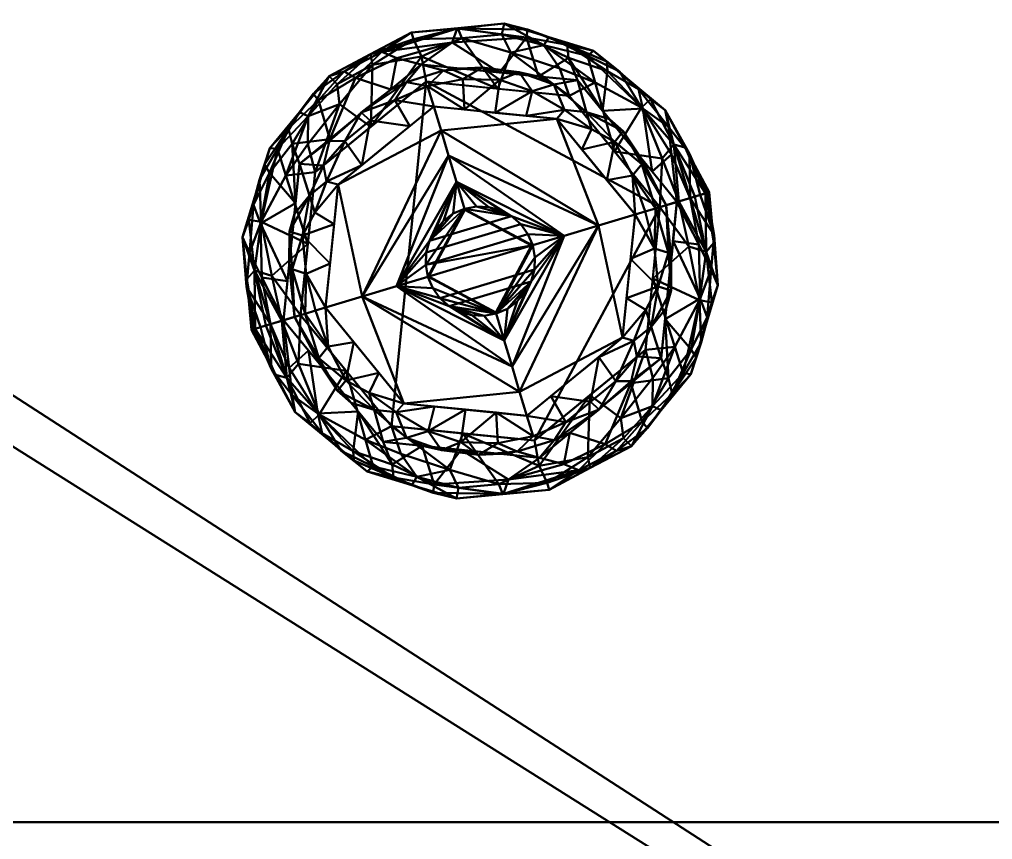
# Model space of a CAD drawing. Header units: millimetres. Extents: x -1750 to 1750, y -600 to 600.
# Drawn here: x -914.8 to -831.3, y 151.5 to 221.9 of the extents above; entities that cross this region are included whole.
import ezdxf

# ---------------------------------------------------------------- set-up
doc = ezdxf.new("R2010")
doc.units = ezdxf.units.MM
doc.layers.add('I-FURN-PNLS', color=7, linetype='Continuous', lineweight=40)

msp = doc.modelspace()

# ---------------------------------------------------------------- meshes
at = {"layer": 'I-FURN-PNLS', "color": 250, "true_color": 0x141414}
mesh = msp.add_polyface(dxfattribs=at)
corners = [(0, 600, 700), (-1550, 600, 700), (-1594.504, 594.986, 700), (-1636.777, 580.194, 700), (-1674.698, 556.366, 700), (-1706.366, 524.698, 700), (-1730.194, 486.777, 700), (-1744.986, 444.504, 700), (-1750, 400, 700), (-1750, -400, 700), (-1744.986, -444.504, 700), (-1730.194, -486.777, 700), (-1706.366, -524.698, 700), (-1674.698, -556.366, 700), (-1636.777, -580.194, 700), (-1594.504, -594.986, 700), (-1550, -600, 700), (0, -600, 700), (0, -56.137, 700), (-130, -56.137, 700), (-130, 58.863, 700), (0, 58.863, 700), (-715.7, 60.559, 700), (-445.7, 60.559, 700), (-445.7, -59.9, 700), (-715.7, -59.9, 700)]
mesh.append_faces([[corners[k] for k in face] for face in [(7, 5, 6)]], dxfattribs={"vtx0": -1, "color": 250})
mesh.append_faces([[corners[k] for k in face] for face in [(10, 13, 9), (16, 9, 15)]], dxfattribs={"vtx0": -1, "vtx1": -1, "color": 250})
mesh.append_faces([[corners[k] for k in face] for face in [(9, 16, 25, 8)]], dxfattribs={"vtx0": -1, "vtx1": -1, "vtx2": -1, "color": 250})
mesh.append_faces([[corners[k] for k in face] for face in [(17, 24, 25, 16), (8, 3, 4)]], dxfattribs={"vtx0": -1, "vtx2": -1, "color": 250})
mesh.append_faces([[corners[k] for k in face] for face in [(8, 25, 22, 1)]], dxfattribs={"vtx0": -1, "vtx2": -1, "vtx3": -1, "color": 250})
mesh.append_faces([[corners[k] for k in face] for face in [(8, 1, 2, 3), (9, 13, 14, 15)]], dxfattribs={"vtx0": -1, "vtx3": -1, "color": 250})
mesh.append_faces([[corners[k] for k in face] for face in [(12, 13, 10, 11)]], dxfattribs={"vtx1": -1, "color": 250})
mesh.append_faces([[corners[k] for k in face] for face in [(22, 23, 0, 1), (19, 20, 23, 24), (4, 5, 7, 8)]], dxfattribs={"vtx1": -1, "vtx3": -1, "color": 250})
mesh.append_faces([[corners[k] for k in face] for face in [(20, 21, 0, 23), (17, 18, 19, 24)]], dxfattribs={"vtx2": -1, "vtx3": -1, "color": 250})
mesh = msp.add_polyface(dxfattribs=at)
corners = [(0, 600, 675), (0, 58.863, 675), (-130, 58.863, 675), (-130, -56.137, 675), (0, -56.137, 675), (0, -600, 675), (-1550, -600, 675), (-1594.504, -594.986, 675), (-1636.777, -580.194, 675), (-1674.698, -556.366, 675), (-1706.366, -524.698, 675), (-1730.194, -486.777, 675), (-1744.986, -444.504, 675), (-1750, -400, 675), (-1750, 400, 675), (-1744.986, 444.504, 675), (-1730.194, 486.777, 675), (-1706.366, 524.698, 675), (-1674.698, 556.366, 675), (-1636.777, 580.194, 675), (-1594.504, 594.986, 675), (-1550, 600, 675), (-715.7, 60.559, 675), (-715.7, -59.9, 675), (-445.7, -59.9, 675), (-445.7, 60.559, 675)]
mesh.append_faces([[corners[k] for k in face] for face in [(2, 25, 0, 1)]], dxfattribs={"vtx0": -1, "vtx1": -1, "color": 250})
mesh.append_faces([[corners[k] for k in face] for face in [(22, 14, 21, 0)]], dxfattribs={"vtx0": -1, "vtx1": -1, "vtx3": -1, "color": 250})
mesh.append_faces([[corners[k] for k in face] for face in [(23, 13, 14, 22), (9, 12, 13, 8), (0, 25, 22), (5, 23, 24), (3, 24, 25, 2)]], dxfattribs={"vtx0": -1, "vtx2": -1, "color": 250})
mesh.append_faces([[corners[k] for k in face] for face in [(23, 5, 6, 13)]], dxfattribs={"vtx0": -1, "vtx2": -1, "vtx3": -1, "color": 250})
mesh.append_faces([[corners[k] for k in face] for face in [(14, 19, 20, 21)]], dxfattribs={"vtx0": -1, "vtx3": -1, "color": 250})
mesh.append_faces([[corners[k] for k in face] for face in [(7, 8, 13, 6)]], dxfattribs={"vtx1": -1, "vtx2": -1, "color": 250})
mesh.append_faces([[corners[k] for k in face] for face in [(14, 15, 18, 19)]], dxfattribs={"vtx1": -1, "vtx3": -1, "color": 250})
mesh.append_faces([[corners[k] for k in face] for face in [(10, 11, 12, 9)]], dxfattribs={"vtx2": -1, "color": 250})
mesh.append_faces([[corners[k] for k in face] for face in [(3, 4, 5, 24)]], dxfattribs={"vtx2": -1, "vtx3": -1, "color": 250})
mesh.append_faces([[corners[k] for k in face] for face in [(15, 16, 17, 18)]], dxfattribs={"vtx3": -1, "color": 250})
at = {"layer": 'I-FURN-PNLS', "color": 7, "true_color": 0xf7f7f7}
mesh = msp.add_polyface(dxfattribs=at)
corners = [(-1550, 585, 725), (-1597.882, 578.696, 725), (-1642.5, 560.215, 725), (-1680.815, 530.815, 725), (-1710.215, 492.5, 725), (-1728.696, 447.882, 725), (-1735, 400, 725), (-1735, -400, 725), (-1728.696, -447.882, 725), (-1710.215, -492.5, 725), (-1680.815, -530.815, 725), (-1642.5, -560.215, 725), (-1597.882, -578.696, 725), (-1550, -585, 725), (0, -585, 725), (0, -61.137, 725), (-135, -61.137, 725), (-135, 58.863, 725), (0, 58.863, 725), (0, 585, 725), (-444.618, 59.299, 725), (-444.618, -59.025, 725), (-715.378, -59.025, 725), (-715.378, 59.299, 725)]
mesh.append_faces([[corners[k] for k in face] for face in [(16, 14, 15), (5, 3, 4)]], dxfattribs={"vtx0": -1, "color": 7})
mesh.append_faces([[corners[k] for k in face] for face in [(2, 6, 1)]], dxfattribs={"vtx0": -1, "vtx1": -1, "color": 7})
mesh.append_faces([[corners[k] for k in face] for face in [(21, 14, 16), (13, 22, 7, 12)]], dxfattribs={"vtx0": -1, "vtx1": -1, "vtx2": -1, "color": 7})
mesh.append_faces([[corners[k] for k in face] for face in [(6, 23, 0, 1)]], dxfattribs={"vtx0": -1, "vtx1": -1, "vtx3": -1, "color": 7})
mesh.append_faces([[corners[k] for k in face] for face in [(22, 13, 14, 21), (21, 16, 17, 20)]], dxfattribs={"vtx0": -1, "vtx2": -1, "color": 7})
mesh.append_faces([[corners[k] for k in face] for face in [(10, 11, 8, 9)]], dxfattribs={"vtx1": -1, "color": 7})
mesh.append_faces([[corners[k] for k in face] for face in [(11, 12, 7, 8), (6, 7, 22, 23), (19, 0, 23, 20), (5, 6, 2, 3)]], dxfattribs={"vtx1": -1, "vtx3": -1, "color": 7})
mesh.append_faces([[corners[k] for k in face] for face in [(17, 18, 19, 20)]], dxfattribs={"vtx2": -1, "vtx3": -1, "color": 7})
mesh = msp.add_polyface(dxfattribs=at)
corners = [(-1550, 585, 700), (0, 585, 700), (0, 58.863, 700), (-135, 58.863, 700), (-135, -61.137, 700), (0, -61.137, 700), (0, -585, 700), (-1550, -585, 700), (-1597.882, -578.696, 700), (-1642.5, -560.215, 700), (-1680.815, -530.815, 700), (-1710.215, -492.5, 700), (-1728.696, -447.882, 700), (-1735, -400, 700), (-1735, 400, 700), (-1728.696, 447.882, 700), (-1710.215, 492.5, 700), (-1680.815, 530.815, 700), (-1642.5, 560.215, 700), (-1597.882, 578.696, 700), (-444.618, 59.299, 700), (-715.378, 59.299, 700), (-715.378, -59.025, 700), (-444.618, -59.025, 700)]
mesh.append_faces([[corners[k] for k in face] for face in [(6, 4, 5), (12, 10, 11)]], dxfattribs={"vtx0": -1, "color": 7})
mesh.append_faces([[corners[k] for k in face] for face in [(3, 20, 1, 2)]], dxfattribs={"vtx0": -1, "vtx1": -1, "color": 7})
mesh.append_faces([[corners[k] for k in face] for face in [(0, 21, 14, 19)]], dxfattribs={"vtx0": -1, "vtx1": -1, "vtx2": -1, "color": 7})
mesh.append_faces([[corners[k] for k in face] for face in [(21, 0, 1, 20), (14, 21, 22, 13)]], dxfattribs={"vtx0": -1, "vtx2": -1, "color": 7})
mesh.append_faces([[corners[k] for k in face] for face in [(6, 22, 23, 4), (22, 6, 7, 13)]], dxfattribs={"vtx0": -1, "vtx2": -1, "vtx3": -1, "color": 7})
mesh.append_faces([[corners[k] for k in face] for face in [(17, 18, 15, 16)]], dxfattribs={"vtx1": -1, "color": 7})
mesh.append_faces([[corners[k] for k in face] for face in [(8, 9, 13, 7)]], dxfattribs={"vtx1": -1, "vtx2": -1, "color": 7})
mesh.append_faces([[corners[k] for k in face] for face in [(23, 20, 3, 4), (18, 19, 14, 15), (12, 13, 9, 10)]], dxfattribs={"vtx1": -1, "vtx3": -1, "color": 7})
mesh = msp.add_polyface(dxfattribs=at)
corners = [(0, 250, 675), (-1062.5, 250, 675), (-1062.5, 247, 675), (0, 247, 675), (0, -150, 675), (-1062.5, -150, 675), (-1062.5, -153, 675), (0, -153, 675), (0, -250, 675), (0, -247, 675), (-1062.5, -247, 675), (-1062.5, -250, 675), (0, 150, 675), (0, 153, 675), (-1062.5, 153, 675), (-1062.5, 150, 675)]
mesh.append_faces([[corners[k] for k in face] for face in [(2, 3, 0, 1), (6, 7, 4, 5), (11, 8, 9, 10), (15, 12, 13, 14)]], dxfattribs={"color": 7})
mesh = msp.add_polyface(dxfattribs=at)
corners = [(0, -250, 13.838), (-1062.5, -250, 13.838), (-1062.5, -247, 13.838), (0, -247, 13.838), (0, 150, 13.838), (-1062.5, 150, 13.838), (-1062.5, 153, 13.838), (0, 153, 13.838), (0, 250, 13.838), (0, 247, 13.838), (-1062.5, 247, 13.838), (-1062.5, 250, 13.838), (0, -150, 13.838), (0, -153, 13.838), (-1062.5, -153, 13.838), (-1062.5, -150, 13.838)]
mesh.append_faces([[corners[k] for k in face] for face in [(0, 1, 2, 3), (5, 6, 7, 4), (9, 10, 11, 8), (13, 14, 15, 12)]], dxfattribs={"color": 7})
mesh = msp.add_polyface(dxfattribs=at)
corners = [(0, 247, 38.838), (-1062.5, 247, 38.838), (-1062.5, 153, 38.838), (0, 153, 38.838)]
mesh.append_faces([[corners[k] for k in face] for face in [(2, 3, 0, 1)]], dxfattribs={"color": 7})
mesh = msp.add_polyface(dxfattribs=at)
corners = [(0, 247, 13.838), (0, 153, 13.838), (-1062.5, 153, 13.838), (-1062.5, 247, 13.838)]
mesh.append_faces([[corners[k] for k in face] for face in [(2, 3, 0, 1)]], dxfattribs={"color": 7})
at = {"layer": 'I-FURN-PNLS', "color": 8, "true_color": 0x7f7f7f}
mesh = msp.add_polyface(dxfattribs=at)
corners = [(0, 247, 675), (-1062.5, 247, 675), (-1062.5, 153, 675), (0, 153, 675)]
mesh.append_faces([[corners[k] for k in face] for face in [(2, 3, 0, 1)]], dxfattribs={"color": 8})
mesh = msp.add_polyface(dxfattribs=at)
corners = [(0, 247, 650), (0, 153, 650), (-1062.5, 153, 650), (-1062.5, 247, 650)]
mesh.append_faces([[corners[k] for k in face] for face in [(2, 3, 0, 1)]], dxfattribs={"color": 8})
mesh = msp.add_polyface(dxfattribs=at)
corners = [(0, 247, 350), (-1062.5, 247, 350), (-1062.5, 153, 350), (0, 153, 350)]
mesh.append_faces([[corners[k] for k in face] for face in [(2, 3, 0, 1)]], dxfattribs={"color": 8})
mesh = msp.add_polyface(dxfattribs=at)
corners = [(0, 247, 325), (0, 153, 325), (-1062.5, 153, 325), (-1062.5, 247, 325)]
mesh.append_faces([[corners[k] for k in face] for face in [(2, 3, 0, 1)]], dxfattribs={"color": 8})
at = {"layer": 'I-FURN-PNLS', "color": 250, "true_color": 0x191919}
mesh = msp.add_polyface(dxfattribs=at)
corners = [(-859.83, 205.805, -0.133), (-867.625, 215.348, -0.133), (-879.885, 216.584, -0.133), (-889.429, 208.789, -0.133), (-890.665, 196.528, -0.133), (-892.277, 196.043, 0.202), (-893.644, 195.632, 1.156), (-894.557, 195.357, 2.583), (-894.878, 195.261, 4.267), (-895.644, 203.223, 4.267), (-893.304, 210.872, 4.267), (-888.216, 217.043, 4.267), (-881.153, 220.797, 4.267), (-873.191, 221.563, 4.267), (-865.542, 219.224, 4.267), (-859.371, 214.135, 4.267), (-855.616, 207.072, 4.267), (-855.937, 206.976, 2.583), (-856.85, 206.701, 1.156), (-858.217, 206.29, 0.202), (-861.427, 214.344, 1.044), (-894.044, 204.532, 1.044), (-857.668, 210.933, 4.267), (-895.297, 199.612, 4.267), (-858.636, 211.185, 1.355), (-894.629, 200.357, 1.355), (-876.834, 220.312, 1.156), (-884.487, 218.01, 1.156), (-869.799, 219.693, 1.259), (-890.013, 213.612, 1.259), (-859.636, 209.988, 0.266), (-863.727, 210.576, -0.133), (-893.134, 199.91, 0.266), (-890.047, 202.658, -0.133), (-865.395, 216.509, 0.419), (-866.039, 218.804, 2.043), (-862.456, 216.679, 4.267), (-860.641, 215.083, 2.606), (-869.367, 220.393, 4.267), (-863.302, 217.452, 2.661), (-891.929, 208.526, 0.419), (-892.658, 210.796, 2.043), (-894.474, 207.047, 4.267), (-895.107, 204.714, 2.606), (-890.76, 213.957, 4.267), (-894.195, 208.158, 2.661), (-873.755, 215.966, -0.133), (-884.657, 212.686, -0.133), (-877.172, 221.18, 4.267), (-884.684, 218.92, 4.267), (-880.976, 220.21, 2.027), (-880.298, 218.735, 0.445), (-868.426, 217.704, 0.247), (-872.62, 219.076, 0.348), (-873.388, 220.621, 1.527), (-890.061, 211.195, 0.247), (-887.319, 214.654, 0.348), (-887.532, 216.366, 1.527)]
mesh.append_faces([[corners[k] for k in face] for face in [(22, 24, 15), (0, 30, 19), (3, 56, 47), (33, 40, 3), (15, 37, 36), (38, 28, 13), (10, 45, 42), (2, 51, 46), (48, 50, 12), (49, 57, 11)]], dxfattribs={"vtx0": -1, "vtx1": -1, "color": 250})
mesh.append_faces([[corners[k] for k in face] for face in [(41, 44, 29), (25, 21, 32), (45, 43, 42), (19, 30, 24), (35, 34, 28), (50, 51, 27), (24, 22, 17), (20, 24, 30), (41, 29, 40), (24, 20, 37), (51, 47, 27), (52, 34, 1), (21, 33, 32), (25, 7, 23), (55, 56, 3), (27, 49, 50), (28, 38, 35), (31, 20, 30), (57, 27, 56), (57, 49, 27), (32, 5, 25), (45, 21, 43), (52, 53, 28), (35, 20, 34), (54, 28, 53), (55, 3, 40), (20, 31, 34), (20, 39, 37), (36, 37, 39), (24, 37, 15), (39, 20, 35), (14, 39, 35), (33, 21, 40), (21, 41, 40), (43, 25, 9), (41, 45, 10), (25, 43, 21), (21, 45, 41), (1, 53, 52), (50, 48, 26), (51, 50, 26), (46, 51, 26), (28, 34, 52), (46, 26, 53), (54, 53, 26), (48, 54, 26), (13, 28, 54), (40, 29, 55), (55, 29, 56), (57, 56, 29), (27, 47, 56), (29, 11, 57)]], dxfattribs={"vtx0": -1, "vtx1": -1, "vtx2": -1, "color": 250})
mesh.append_faces([[corners[k] for k in face] for face in [(24, 17, 18), (25, 6, 7), (54, 48, 13), (24, 18, 19), (25, 23, 9), (30, 0, 31), (34, 31, 1), (43, 9, 42), (41, 10, 44), (50, 49, 12), (51, 2, 47), (53, 1, 46)]], dxfattribs={"vtx0": -1, "vtx2": -1, "color": 250})
mesh.append_faces([[corners[k] for k in face] for face in [(5, 6, 25), (4, 5, 32), (14, 36, 39), (33, 4, 32), (38, 14, 35), (44, 11, 29)]], dxfattribs={"vtx1": -1, "vtx2": -1, "color": 250})
mesh.append_faces([[corners[k] for k in face] for face in [(7, 8, 23), (22, 16, 17)]], dxfattribs={"vtx2": -1, "color": 250})
mesh = msp.add_polyface(dxfattribs=at)
corners = [(-855.616, 207.072, 4.267), (-859.371, 214.135, 4.267), (-865.542, 219.224, 4.267), (-873.191, 221.563, 4.267), (-881.153, 220.797, 4.267), (-888.216, 217.043, 4.267), (-893.304, 210.872, 4.267), (-895.644, 203.223, 4.267), (-894.878, 195.261, 4.267), (-894.685, 195.319, 5.585), (-894.122, 195.488, 6.782), (-893.241, 195.753, 7.748), (-892.124, 196.089, 8.395), (-890.771, 209.51, 8.395), (-880.324, 218.044, 8.395), (-866.903, 216.691, 8.395), (-858.37, 206.244, 8.395), (-857.253, 206.58, 7.748), (-856.373, 206.845, 6.782), (-855.81, 207.014, 5.585), (-862.637, 211.467, 8.395), (-891.448, 202.8, 8.395), (-859.112, 212.691, 6.605), (-895.062, 201.876, 6.605), (-857.668, 210.933, 4.267), (-895.297, 199.612, 4.267), (-857.289, 210.385, 5.899), (-895.311, 198.946, 5.899), (-864.341, 217.48, 6.903), (-893.344, 208.755, 6.903), (-858.836, 210.321, 7.748), (-861.29, 214.257, 7.452), (-893.985, 199.747, 7.748), (-894.11, 204.384, 7.452), (-871.282, 220.353, 6.944), (-889.14, 214.98, 6.944), (-861.669, 215.927, 6.193), (-894.716, 205.986, 6.193), (-864.379, 218.299, 5.615), (-869.367, 220.393, 4.267), (-867.792, 219.749, 6.262), (-862.456, 216.679, 4.267), (-867.679, 218.617, 7.558), (-893.764, 209.459, 5.615), (-890.76, 213.957, 4.267), (-891.717, 212.551, 6.262), (-894.474, 207.047, 4.267), (-891.392, 211.233, 7.554), (-891.11, 206.155, 8.395), (-871.199, 221.056, 5.588), (-877.245, 221.142, 6.154), (-883.693, 219.125, 6.576), (-889.597, 215.521, 5.588), (-884.684, 218.92, 4.267), (-886.92, 217.459, 6.22), (-873.614, 217.367, 8.395), (-870.259, 217.029, 8.395), (-885.548, 213.777, 8.395), (-885.97, 216.89, 7.548), (-888.16, 211.644, 8.395), (-882.403, 218.598, 7.707), (-877.666, 219.928, 7.647), (-882.936, 215.91, 8.395), (-860.503, 208.856, 8.395), (-891.786, 199.444, 8.395), (-864.77, 214.079, 8.395), (-877.172, 221.18, 4.267), (-876.969, 217.705, 8.395)]
mesh.append_faces([[corners[k] for k in face] for face in [(17, 30, 16), (11, 27, 10), (1, 26, 24), (19, 26, 18), (5, 54, 53), (41, 36, 1), (6, 45, 44), (44, 52, 5), (56, 34, 55)]], dxfattribs={"vtx0": -1, "vtx1": -1, "color": 250})
mesh.append_faces([[corners[k] for k in face] for face in [(7, 27, 23), (22, 26, 1), (19, 24, 26), (31, 30, 22), (28, 31, 36), (28, 40, 42), (28, 38, 40), (50, 34, 49), (25, 9, 27), (29, 45, 43), (37, 23, 33), (22, 30, 17), (33, 23, 32), (29, 47, 45), (36, 38, 28), (22, 17, 26), (27, 11, 23), (11, 32, 23), (31, 63, 30), (22, 36, 31), (43, 46, 37), (42, 65, 28), (35, 45, 47), (33, 29, 37), (33, 32, 64), (29, 48, 47), (3, 50, 49), (61, 50, 51), (51, 50, 4), (22, 1, 36), (36, 41, 38), (43, 37, 29), (7, 23, 37), (58, 51, 54), (34, 42, 40), (2, 40, 38), (34, 40, 49), (44, 45, 52), (52, 45, 35), (43, 45, 6), (33, 48, 29), (58, 60, 51), (39, 49, 40), (54, 5, 52), (61, 51, 60), (35, 58, 54), (34, 56, 42), (54, 52, 35), (53, 54, 51), (61, 34, 50), (35, 47, 59), (58, 62, 60), (58, 35, 59), (60, 14, 61), (34, 61, 55), (65, 31, 28)]], dxfattribs={"vtx0": -1, "vtx1": -1, "vtx2": -1, "color": 250})
mesh.append_faces([[corners[k] for k in face] for face in [(32, 11, 12), (27, 9, 10), (47, 48, 13), (27, 7, 25), (32, 12, 64), (49, 39, 3), (43, 6, 46), (51, 4, 53), (47, 13, 59)]], dxfattribs={"vtx0": -1, "vtx2": -1, "color": 250})
mesh.append_faces([[corners[k] for k in face] for face in [(31, 65, 20, 63), (33, 64, 21, 48), (58, 59, 57, 62), (50, 3, 66, 4), (61, 14, 67, 55)]], dxfattribs={"vtx0": -1, "vtx3": -1, "color": 250})
mesh.append_faces([[corners[k] for k in face] for face in [(2, 39, 40), (17, 18, 26), (41, 2, 38), (15, 65, 42), (46, 7, 37), (56, 15, 42), (62, 14, 60), (63, 16, 30)]], dxfattribs={"vtx1": -1, "vtx2": -1, "color": 250})
mesh.append_faces([[corners[k] for k in face] for face in [(19, 0, 24), (25, 8, 9)]], dxfattribs={"vtx2": -1, "color": 250})
mesh = msp.add_polyface(dxfattribs=at)
corners = [(-892.124, 196.089, 8.395), (-891.19, 196.37, 8.784), (-890.277, 196.645, 9.224), (-889.388, 196.912, 9.714), (-888.524, 197.172, 10.252), (-887.46, 207.73, 10.252), (-879.241, 214.443, 10.252), (-868.683, 213.379, 10.252), (-861.97, 205.161, 10.252), (-861.107, 205.421, 9.714), (-860.217, 205.688, 9.224), (-859.304, 205.963, 8.784), (-858.37, 206.244, 8.395), (-866.903, 216.691, 8.395), (-880.324, 218.044, 8.395), (-890.771, 209.51, 8.395), (-864.382, 208.114, 10.252), (-888.142, 200.966, 10.252), (-861.436, 209.998, 8.395), (-891.638, 200.912, 8.395), (-861.389, 209.497, 8.998), (-891.402, 200.469, 8.998), (-864.17, 213.344, 8.395), (-866.141, 213.95, 9.224), (-873.962, 213.911, 10.252), (-873.614, 217.367, 8.395), (-891.205, 205.211, 8.395), (-889.896, 206.804, 9.224), (-883.35, 211.087, 10.252), (-885.548, 213.777, 8.395), (-876.75, 216.79, 9.224), (-882.592, 214.984, 9.248), (-886.883, 211.465, 9.303), (-870.784, 215.76, 9.446), (-862.191, 208.506, 9.597), (-866.533, 210.746, 10.252), (-863.717, 211.417, 9.359), (-862.991, 212.31, 8.821), (-865.714, 212.488, 9.695), (-868.024, 214.151, 9.663), (-890.186, 200.084, 9.597), (-887.801, 204.348, 10.252), (-890.519, 203.353, 9.359), (-891.617, 203.698, 8.821), (-889.445, 205.349, 9.695), (-888.435, 208.011, 9.663), (-888.691, 209.371, 9.198), (-888.16, 211.644, 8.395), (-888.188, 211.485, 8.826), (-885.46, 213.92, 8.921), (-882.936, 215.91, 8.395), (-881.574, 216.54, 8.795), (-878.397, 217.527, 8.779), (-875.079, 217.79, 8.795), (-870.259, 217.029, 8.395), (-868.927, 216.327, 8.882), (-873.574, 216.727, 9.247), (-876.969, 217.705, 8.395), (-879.77, 216.196, 9.225), (-871.903, 217.391, 8.82), (-884.707, 213.237, 9.406), (-876.602, 214.177, 10.252), (-881.296, 212.765, 10.252), (-885.405, 209.409, 10.252), (-871.323, 213.645, 10.252)]
mesh.append_faces([[corners[k] for k in face] for face in [(16, 36, 35), (2, 21, 1), (22, 37, 18), (35, 38, 7), (3, 40, 2), (63, 45, 5), (7, 39, 64)]], dxfattribs={"vtx0": -1, "vtx1": -1, "color": 250})
mesh.append_faces([[corners[k] for k in face] for face in [(40, 42, 21), (52, 58, 30), (20, 37, 36), (37, 20, 18), (27, 43, 42), (23, 39, 38), (40, 21, 2), (31, 6, 58), (21, 19, 1), (18, 20, 11), (49, 31, 51), (33, 64, 39), (23, 55, 39), (44, 5, 45), (34, 20, 36), (48, 32, 49), (32, 60, 49), (50, 49, 51), (32, 46, 45), (52, 30, 53), (36, 23, 38), (20, 34, 10), (16, 34, 36), (39, 7, 38), (22, 23, 37), (36, 37, 23), (38, 35, 36), (33, 39, 55), (21, 42, 43), (17, 42, 40), (27, 42, 44), (21, 43, 19), (26, 43, 27), (45, 27, 44), (44, 42, 41), (27, 45, 46), (63, 32, 45), (46, 15, 27), (60, 31, 49), (32, 48, 46), (46, 48, 15), (49, 29, 48), (14, 51, 52), (51, 31, 58), (52, 53, 57), (53, 30, 56), (55, 59, 33), (13, 55, 23), (59, 56, 33), (59, 53, 56), (33, 56, 24), (51, 58, 52), (30, 61, 56), (53, 59, 25), (59, 55, 54), (30, 58, 61), (31, 60, 62), (32, 63, 60)]], dxfattribs={"vtx0": -1, "vtx1": -1, "vtx2": -1, "color": 250})
mesh.append_faces([[corners[k] for k in face] for face in [(34, 16, 8), (27, 15, 26), (40, 3, 4), (43, 26, 19), (23, 22, 13), (34, 8, 9), (58, 6, 61), (42, 17, 41), (59, 54, 25), (56, 61, 24), (44, 41, 5), (51, 14, 50), (55, 13, 54), (33, 24, 64)]], dxfattribs={"vtx0": -1, "vtx2": -1, "color": 250})
mesh.append_faces([[corners[k] for k in face] for face in [(12, 18, 11)]], dxfattribs={"vtx1": -1, "color": 250})
mesh.append_faces([[corners[k] for k in face] for face in [(4, 17, 40), (10, 11, 20), (9, 10, 34), (47, 15, 48, 29), (28, 62, 60, 63), (50, 29, 49), (25, 57, 53), (57, 14, 52), (62, 6, 31)]], dxfattribs={"vtx1": -1, "vtx2": -1, "color": 250})
mesh.append_faces([[corners[k] for k in face] for face in [(19, 0, 1)]], dxfattribs={"vtx2": -1, "color": 250})
mesh = msp.add_polyface(dxfattribs=at)
corners = [(-859.83, 205.805, -0.133), (-861.066, 193.544, -0.133), (-870.609, 185.749, -0.133), (-882.869, 186.985, -0.133), (-890.665, 196.528, -0.133), (-889.429, 208.789, -0.133), (-879.885, 216.584, -0.133), (-867.625, 215.348, -0.133)]
mesh.append_faces([[corners[k] for k in face] for face in [(6, 3, 4, 5), (0, 6, 7)]], dxfattribs={"vtx0": -1, "color": 250})
mesh.append_faces([[corners[k] for k in face] for face in [(1, 2, 0)]], dxfattribs={"vtx1": -1, "color": 250})
mesh.append_faces([[corners[k] for k in face] for face in [(2, 3, 6, 0)]], dxfattribs={"vtx1": -1, "vtx2": -1, "vtx3": -1, "color": 250})
mesh = msp.add_polyface(dxfattribs=at)
corners = [(-876.601, 205.667, 13.838), (-877.295, 207.974, 13.274), (-877.971, 210.22, 12.483), (-878.621, 212.382, 11.473), (-879.241, 214.443, 10.252), (-887.46, 207.73, 10.252), (-888.524, 197.172, 10.252), (-881.811, 188.954, 10.252), (-871.253, 187.89, 10.252), (-871.873, 189.951, 11.473), (-872.524, 192.113, 12.483), (-873.199, 194.359, 13.274), (-873.893, 196.666, 13.838), (-874.928, 196.477, 13.838), (-875.98, 196.524, 13.838), (-876.994, 196.803, 13.838), (-877.922, 197.302, 13.838), (-878.715, 197.994, 13.838), (-879.334, 198.845, 13.838), (-879.748, 199.813, 13.838), (-879.936, 200.847, 13.838), (-879.89, 201.899, 13.838), (-879.61, 202.914, 13.838), (-879.112, 203.841, 13.838), (-878.42, 204.634, 13.838), (-877.569, 205.253, 13.838), (-885.393, 198.114, 12.005), (-882.449, 199, 13.153)]
mesh.append_faces([[corners[k] for k in face] for face in [(5, 3, 4), (9, 7, 8)]], dxfattribs={"vtx0": -1, "color": 250})
mesh.append_faces([[corners[k] for k in face] for face in [(20, 27, 19), (3, 26, 2), (6, 26, 5), (22, 27, 21), (24, 1, 23), (18, 27, 17), (17, 27, 16), (2, 27, 1), (14, 11, 13), (16, 11, 15), (7, 26, 6)]], dxfattribs={"vtx0": -1, "vtx1": -1, "color": 250})
mesh.append_faces([[corners[k] for k in face] for face in [(26, 27, 2), (22, 1, 27), (26, 7, 9), (11, 16, 27), (10, 27, 26), (3, 5, 26)]], dxfattribs={"vtx0": -1, "vtx1": -1, "vtx2": -1, "color": 250})
mesh.append_faces([[corners[k] for k in face] for face in [(27, 18, 19), (27, 10, 11)]], dxfattribs={"vtx0": -1, "vtx2": -1, "color": 250})
mesh.append_faces([[corners[k] for k in face] for face in [(12, 13, 11)]], dxfattribs={"vtx1": -1, "color": 250})
mesh.append_faces([[corners[k] for k in face] for face in [(20, 21, 27), (24, 25, 1), (22, 23, 1), (9, 10, 26), (14, 15, 11)]], dxfattribs={"vtx1": -1, "vtx2": -1, "color": 250})
mesh.append_faces([[corners[k] for k in face] for face in [(25, 0, 1)]], dxfattribs={"vtx2": -1, "color": 250})
mesh = msp.add_polyface(dxfattribs=at)
corners = [(-879.241, 214.443, 10.252), (-878.621, 212.382, 11.473), (-877.971, 210.22, 12.483), (-877.295, 207.974, 13.274), (-876.601, 205.667, 13.838), (-875.566, 205.856, 13.838), (-874.515, 205.809, 13.838), (-873.5, 205.53, 13.838), (-872.573, 205.031, 13.838), (-871.78, 204.339, 13.838), (-871.161, 203.488, 13.838), (-870.746, 202.521, 13.838), (-870.558, 201.486, 13.838), (-870.605, 200.434, 13.838), (-870.884, 199.419, 13.838), (-871.382, 198.492, 13.838), (-872.074, 197.699, 13.838), (-872.926, 197.08, 13.838), (-873.893, 196.666, 13.838), (-873.199, 194.359, 13.274), (-872.524, 192.113, 12.483), (-871.873, 189.951, 11.473), (-871.253, 187.89, 10.252), (-863.035, 194.603, 10.252), (-861.97, 205.161, 10.252), (-868.683, 213.379, 10.252), (-865.101, 204.219, 12.005), (-868.045, 203.333, 13.153)]
mesh.append_faces([[corners[k] for k in face] for face in [(23, 21, 22), (1, 25, 0)]], dxfattribs={"vtx0": -1, "color": 250})
mesh.append_faces([[corners[k] for k in face] for face in [(21, 26, 20), (24, 26, 23), (20, 27, 19), (14, 27, 13), (2, 26, 1), (16, 19, 15), (12, 27, 11), (10, 27, 9), (9, 27, 8), (6, 3, 5), (8, 3, 7)]], dxfattribs={"vtx0": -1, "vtx1": -1, "color": 250})
mesh.append_faces([[corners[k] for k in face] for face in [(27, 20, 26), (26, 21, 23), (2, 27, 26), (19, 27, 14), (3, 8, 27), (25, 1, 26)]], dxfattribs={"vtx0": -1, "vtx1": -1, "vtx2": -1, "color": 250})
mesh.append_faces([[corners[k] for k in face] for face in [(27, 2, 3), (27, 10, 11)]], dxfattribs={"vtx0": -1, "vtx2": -1, "color": 250})
mesh.append_faces([[corners[k] for k in face] for face in [(4, 5, 3)]], dxfattribs={"vtx1": -1, "color": 250})
mesh.append_faces([[corners[k] for k in face] for face in [(12, 13, 27), (16, 17, 19), (14, 15, 19), (24, 25, 26), (6, 7, 3)]], dxfattribs={"vtx1": -1, "vtx2": -1, "color": 250})
mesh.append_faces([[corners[k] for k in face] for face in [(17, 18, 19)]], dxfattribs={"vtx2": -1, "color": 250})
mesh = msp.add_polyface(dxfattribs=at)
corners = [(-892.124, 196.089, 8.395), (-893.241, 195.753, 7.748), (-894.122, 195.488, 6.782), (-894.685, 195.319, 5.585), (-894.878, 195.261, 4.267), (-891.124, 188.198, 4.267), (-884.952, 183.109, 4.267), (-877.303, 180.77, 4.267), (-869.341, 181.536, 4.267), (-862.279, 185.29, 4.267), (-857.19, 191.461, 4.267), (-854.851, 199.11, 4.267), (-855.616, 207.072, 4.267), (-855.81, 207.014, 5.585), (-856.373, 206.845, 6.782), (-857.253, 206.58, 7.748), (-858.37, 206.244, 8.395), (-859.723, 192.823, 8.395), (-870.17, 184.289, 8.395), (-883.591, 185.642, 8.395), (-887.858, 190.866, 8.395), (-859.047, 199.533, 8.395), (-891.382, 189.642, 6.605), (-855.432, 200.458, 6.605), (-892.826, 191.4, 4.267), (-855.198, 202.721, 4.267), (-893.206, 191.948, 5.899), (-855.183, 203.387, 5.899), (-886.153, 184.853, 6.903), (-857.151, 193.578, 6.903), (-891.658, 192.012, 7.748), (-889.204, 188.076, 7.452), (-856.509, 202.586, 7.748), (-856.384, 197.95, 7.452), (-879.213, 181.98, 6.944), (-861.354, 187.353, 6.944), (-888.826, 186.406, 6.193), (-855.778, 196.347, 6.193), (-886.115, 184.034, 5.615), (-881.128, 181.94, 4.267), (-882.702, 182.584, 6.262), (-888.038, 185.654, 4.267), (-882.815, 183.716, 7.558), (-856.731, 192.875, 5.615), (-859.734, 188.376, 4.267), (-858.777, 189.782, 6.262), (-856.02, 195.286, 4.267), (-859.103, 191.101, 7.554), (-859.385, 196.178, 8.395), (-879.295, 181.277, 5.588), (-873.249, 181.192, 6.154), (-866.802, 183.208, 6.576), (-860.898, 186.812, 5.588), (-865.81, 183.413, 4.267), (-863.574, 184.874, 6.22), (-876.88, 184.966, 8.395), (-880.236, 185.304, 8.395), (-864.947, 188.556, 8.395), (-864.524, 185.443, 7.548), (-862.335, 190.689, 8.395), (-868.091, 183.735, 7.707), (-872.828, 182.405, 7.647), (-867.558, 186.423, 8.395), (-889.991, 193.478, 8.395), (-858.708, 202.889, 8.395), (-885.724, 188.254, 8.395), (-873.322, 181.153, 4.267), (-873.525, 184.628, 8.395)]
mesh.append_faces([[corners[k] for k in face] for face in [(15, 27, 14), (3, 26, 2), (2, 26, 1), (1, 30, 0), (5, 26, 24), (17, 47, 48), (9, 54, 53), (41, 36, 5), (10, 45, 44), (44, 52, 9), (56, 34, 55)]], dxfattribs={"vtx0": -1, "vtx1": -1, "color": 250})
mesh.append_faces([[corners[k] for k in face] for face in [(22, 26, 5), (33, 23, 32), (22, 30, 1), (42, 28, 40), (3, 24, 26), (36, 38, 28), (25, 13, 27), (28, 31, 36), (22, 1, 26), (28, 38, 40), (31, 30, 22), (50, 34, 49), (11, 27, 23), (47, 45, 29), (42, 65, 28), (23, 33, 37), (43, 29, 45), (15, 23, 27), (22, 36, 31), (43, 46, 37), (32, 23, 15), (31, 63, 30), (35, 45, 47), (33, 29, 37), (33, 32, 64), (29, 48, 47), (7, 50, 49), (61, 50, 51), (51, 50, 8), (22, 5, 36), (36, 41, 38), (43, 37, 29), (11, 23, 37), (58, 51, 54), (34, 42, 40), (6, 40, 38), (34, 40, 49), (44, 45, 52), (52, 45, 35), (43, 45, 10), (33, 48, 29), (58, 60, 51), (39, 49, 40), (54, 9, 52), (61, 51, 60), (35, 58, 54), (34, 56, 42), (54, 52, 35), (53, 54, 51), (61, 34, 50), (35, 47, 59), (58, 62, 60), (58, 35, 59), (60, 18, 61), (34, 61, 55), (65, 31, 28)]], dxfattribs={"vtx0": -1, "vtx1": -1, "vtx2": -1, "color": 250})
mesh.append_faces([[corners[k] for k in face] for face in [(40, 6, 39), (27, 13, 14), (32, 15, 16), (32, 16, 64), (49, 39, 7), (43, 10, 46), (51, 8, 53), (47, 17, 59)]], dxfattribs={"vtx0": -1, "vtx2": -1, "color": 250})
mesh.append_faces([[corners[k] for k in face] for face in [(31, 65, 20, 63), (33, 64, 21, 48), (58, 59, 57, 62), (50, 7, 66, 8), (61, 18, 67, 55)]], dxfattribs={"vtx0": -1, "vtx3": -1, "color": 250})
mesh.append_faces([[corners[k] for k in face] for face in [(11, 25, 27), (41, 6, 38), (19, 65, 42), (46, 11, 37), (56, 19, 42), (62, 18, 60), (63, 0, 30)]], dxfattribs={"vtx1": -1, "vtx2": -1, "color": 250})
mesh.append_faces([[corners[k] for k in face] for face in [(3, 4, 24), (25, 12, 13)]], dxfattribs={"vtx2": -1, "color": 250})
mesh = msp.add_polyface(dxfattribs=at)
corners = [(-894.878, 195.261, 4.267), (-894.557, 195.357, 2.583), (-893.644, 195.632, 1.156), (-892.277, 196.043, 0.202), (-890.665, 196.528, -0.133), (-882.869, 186.985, -0.133), (-870.609, 185.749, -0.133), (-861.066, 193.544, -0.133), (-859.83, 205.805, -0.133), (-858.217, 206.29, 0.202), (-856.85, 206.701, 1.156), (-855.937, 206.976, 2.583), (-855.616, 207.072, 4.267), (-854.851, 199.11, 4.267), (-857.19, 191.461, 4.267), (-862.279, 185.29, 4.267), (-869.341, 181.536, 4.267), (-877.303, 180.77, 4.267), (-884.952, 183.109, 4.267), (-891.124, 188.198, 4.267), (-889.067, 187.989, 1.044), (-856.451, 197.801, 1.044), (-892.826, 191.4, 4.267), (-855.198, 202.721, 4.267), (-891.858, 191.148, 1.355), (-855.866, 201.976, 1.355), (-873.66, 182.021, 1.156), (-866.007, 184.323, 1.156), (-880.695, 182.64, 1.259), (-860.482, 188.721, 1.259), (-890.858, 192.345, 0.266), (-886.767, 191.757, -0.133), (-857.36, 202.423, 0.266), (-860.448, 199.675, -0.133), (-885.099, 185.824, 0.419), (-884.455, 183.529, 2.043), (-888.038, 185.654, 4.267), (-889.854, 187.251, 2.606), (-881.128, 181.94, 4.267), (-887.192, 184.881, 2.661), (-858.565, 193.807, 0.419), (-857.836, 191.537, 2.043), (-856.02, 195.286, 4.267), (-855.387, 197.619, 2.606), (-859.734, 188.376, 4.267), (-856.299, 194.175, 2.661), (-876.739, 186.367, -0.133), (-865.837, 189.647, -0.133), (-873.322, 181.153, 4.267), (-865.81, 183.413, 4.267), (-869.518, 182.123, 2.027), (-870.197, 183.598, 0.445), (-882.069, 184.629, 0.247), (-877.874, 183.257, 0.348), (-877.107, 181.712, 1.527), (-860.434, 191.138, 0.247), (-863.175, 187.68, 0.348), (-862.963, 185.967, 1.527)]
mesh.append_faces([[corners[k] for k in face] for face in [(4, 30, 3), (17, 54, 48), (22, 24, 19), (13, 25, 23), (48, 50, 16), (33, 40, 7), (19, 37, 36), (38, 28, 17), (14, 45, 42), (6, 51, 46), (16, 50, 49), (49, 57, 15)]], dxfattribs={"vtx0": -1, "vtx1": -1, "color": 250})
mesh.append_faces([[corners[k] for k in face] for face in [(52, 34, 5), (30, 24, 3), (35, 34, 28), (41, 44, 29), (25, 21, 32), (24, 22, 1), (31, 20, 30), (45, 21, 43), (51, 47, 27), (52, 53, 28), (20, 24, 30), (57, 49, 27), (28, 38, 35), (21, 33, 32), (45, 43, 42), (23, 25, 11), (41, 29, 40), (51, 50, 26), (9, 25, 32), (51, 27, 50), (24, 20, 37), (7, 55, 56), (35, 20, 34), (28, 53, 54), (29, 55, 40), (20, 31, 34), (20, 39, 37), (36, 37, 39), (24, 37, 19), (39, 20, 35), (18, 39, 35), (33, 21, 40), (21, 41, 40), (43, 25, 13), (41, 45, 14), (25, 43, 21), (21, 45, 41), (5, 53, 52), (50, 48, 26), (27, 56, 57), (49, 50, 27), (46, 51, 26), (28, 34, 52), (46, 26, 53), (54, 53, 26), (48, 54, 26), (17, 28, 54), (55, 29, 56), (7, 40, 55), (57, 56, 29), (27, 47, 56), (29, 15, 57)]], dxfattribs={"vtx0": -1, "vtx1": -1, "vtx2": -1, "color": 250})
mesh.append_faces([[corners[k] for k in face] for face in [(24, 1, 2), (24, 2, 3), (25, 9, 10), (56, 47, 7), (32, 8, 9), (25, 10, 11), (30, 4, 31), (34, 31, 5), (43, 13, 42), (41, 14, 44), (51, 6, 47), (53, 5, 46)]], dxfattribs={"vtx0": -1, "vtx2": -1, "color": 250})
mesh.append_faces([[corners[k] for k in face] for face in [(0, 1, 22)]], dxfattribs={"vtx1": -1, "color": 250})
mesh.append_faces([[corners[k] for k in face] for face in [(18, 36, 39), (33, 8, 32), (38, 18, 35), (44, 15, 29)]], dxfattribs={"vtx1": -1, "vtx2": -1, "color": 250})
mesh.append_faces([[corners[k] for k in face] for face in [(11, 12, 23)]], dxfattribs={"vtx2": -1, "color": 250})
mesh = msp.add_polyface(dxfattribs=at)
corners = [(-871.253, 187.89, 10.252), (-881.811, 188.954, 10.252), (-888.524, 197.172, 10.252), (-889.388, 196.912, 9.714), (-890.277, 196.645, 9.224), (-891.19, 196.37, 8.784), (-892.124, 196.089, 8.395), (-883.591, 185.642, 8.395), (-870.17, 184.289, 8.395), (-859.723, 192.823, 8.395), (-858.37, 206.244, 8.395), (-859.304, 205.963, 8.784), (-860.217, 205.688, 9.224), (-861.107, 205.421, 9.714), (-861.97, 205.161, 10.252), (-863.035, 194.603, 10.252), (-886.112, 194.219, 10.252), (-862.353, 201.367, 10.252), (-889.058, 192.336, 8.395), (-858.856, 201.421, 8.395), (-889.105, 192.836, 8.998), (-859.093, 201.865, 8.998), (-886.325, 188.989, 8.395), (-884.354, 188.383, 9.224), (-876.532, 188.422, 10.252), (-876.88, 184.966, 8.395), (-859.29, 197.122, 8.395), (-860.599, 195.529, 9.224), (-867.144, 191.246, 10.252), (-864.947, 188.556, 8.395), (-873.745, 185.543, 9.224), (-867.903, 187.349, 9.248), (-863.611, 190.868, 9.303), (-879.711, 186.573, 9.446), (-888.304, 193.827, 9.597), (-883.961, 191.587, 10.252), (-886.778, 190.916, 9.359), (-887.503, 190.024, 8.821), (-884.78, 189.845, 9.695), (-882.47, 188.182, 9.663), (-860.308, 202.249, 9.597), (-862.694, 197.985, 10.252), (-859.975, 198.98, 9.359), (-858.877, 198.635, 8.821), (-861.05, 196.984, 9.695), (-862.059, 194.322, 9.663), (-861.803, 192.962, 9.198), (-862.335, 190.689, 8.395), (-862.306, 190.848, 8.826), (-865.034, 188.413, 8.921), (-867.558, 186.423, 8.395), (-868.921, 185.793, 8.795), (-872.097, 184.806, 8.779), (-875.416, 184.543, 8.795), (-880.236, 185.304, 8.395), (-881.568, 186.006, 8.882), (-876.92, 185.606, 9.247), (-873.525, 184.628, 8.395), (-870.724, 186.137, 9.225), (-878.591, 184.942, 8.82), (-865.787, 189.096, 9.406), (-873.893, 188.156, 10.252), (-869.198, 189.568, 10.252), (-865.089, 192.924, 10.252), (-879.172, 188.688, 10.252)]
mesh.append_faces([[corners[k] for k in face] for face in [(16, 36, 35), (12, 21, 11), (22, 37, 18), (35, 38, 1), (13, 40, 12), (63, 45, 15), (1, 39, 64)]], dxfattribs={"vtx0": -1, "vtx1": -1, "color": 250})
mesh.append_faces([[corners[k] for k in face] for face in [(40, 42, 21), (18, 20, 5), (27, 43, 42), (34, 20, 36), (20, 18, 37), (39, 38, 23), (52, 58, 30), (20, 37, 36), (44, 15, 45), (31, 0, 58), (21, 19, 11), (40, 21, 12), (23, 55, 39), (33, 64, 39), (49, 31, 51), (48, 32, 49), (32, 60, 49), (50, 49, 51), (32, 46, 45), (52, 30, 53), (36, 23, 38), (20, 34, 4), (16, 34, 36), (39, 1, 38), (22, 23, 37), (36, 37, 23), (38, 35, 36), (33, 39, 55), (21, 42, 43), (17, 42, 40), (27, 42, 44), (21, 43, 19), (26, 43, 27), (45, 27, 44), (44, 42, 41), (27, 45, 46), (63, 32, 45), (46, 9, 27), (60, 31, 49), (32, 48, 46), (46, 48, 9), (49, 29, 48), (8, 51, 52), (51, 31, 58), (52, 53, 57), (53, 30, 56), (55, 59, 33), (7, 55, 23), (59, 56, 33), (59, 53, 56), (33, 56, 24), (51, 58, 52), (30, 61, 56), (53, 59, 25), (59, 55, 54), (30, 58, 61), (31, 60, 62), (32, 63, 60)]], dxfattribs={"vtx0": -1, "vtx1": -1, "vtx2": -1, "color": 250})
mesh.append_faces([[corners[k] for k in face] for face in [(27, 9, 26), (34, 16, 2), (34, 2, 3), (58, 0, 61), (43, 26, 19), (42, 17, 41), (23, 22, 7), (59, 54, 25), (56, 61, 24), (44, 41, 15), (51, 8, 50), (55, 7, 54), (33, 24, 64)]], dxfattribs={"vtx0": -1, "vtx2": -1, "color": 250})
mesh.append_faces([[corners[k] for k in face] for face in [(6, 18, 5)]], dxfattribs={"vtx1": -1, "color": 250})
mesh.append_faces([[corners[k] for k in face] for face in [(4, 5, 20), (3, 4, 34), (14, 17, 40), (13, 14, 40), (47, 9, 48, 29), (28, 62, 60, 63), (50, 29, 49), (25, 57, 53), (57, 8, 52), (62, 0, 31)]], dxfattribs={"vtx1": -1, "vtx2": -1, "color": 250})
mesh.append_faces([[corners[k] for k in face] for face in [(19, 10, 11)]], dxfattribs={"vtx2": -1, "color": 250})
mesh = msp.add_polyface(dxfattribs=at)
corners = [(-879.748, 199.813, 13.867), (-876.601, 205.667, 13.867), (-870.746, 202.521, 13.852), (-871.161, 203.488, 13.849), (-871.78, 204.339, 13.845), (-872.573, 205.031, 13.841), (-873.5, 205.53, 13.838), (-874.515, 205.809, 13.838), (-875.566, 205.856, 13.838), (-876.601, 205.667, 13.838), (-877.569, 205.253, 13.838), (-878.42, 204.634, 13.838), (-879.112, 203.841, 13.838), (-879.61, 202.914, 13.841), (-879.89, 201.899, 13.845), (-879.936, 200.847, 13.849)]
mesh.append_faces([[corners[k] for k in face] for face in [(3, 15, 2), (9, 5, 8)]], dxfattribs={"vtx0": -1, "vtx1": -1, "color": 250})
mesh.append_faces([[corners[k] for k in face] for face in [(5, 9, 13)]], dxfattribs={"vtx0": -1, "vtx1": -1, "vtx2": -1, "color": 250})
mesh.append_faces([[corners[k] for k in face] for face in [(5, 13, 14, 4), (4, 14, 15, 3)]], dxfattribs={"vtx0": -1, "vtx2": -1, "color": 250})
mesh.append_faces([[corners[k] for k in face] for face in [(12, 13, 11)]], dxfattribs={"vtx1": -1, "color": 250})
mesh.append_faces([[corners[k] for k in face] for face in [(10, 11, 13), (9, 10, 13), (7, 8, 5), (1, 2, 15)]], dxfattribs={"vtx1": -1, "vtx2": -1, "color": 250})
mesh.append_faces([[corners[k] for k in face] for face in [(15, 0, 1), (5, 6, 7)]], dxfattribs={"vtx2": -1, "color": 250})
mesh = msp.add_polyface(dxfattribs=at)
corners = [(-879.652, 199.841, 34.867), (-876.572, 205.572, 34.867), (-870.842, 202.492, 34.867), (-870.842, 202.492, 29.617), (-870.842, 202.492, 24.367), (-870.842, 202.492, 19.117), (-870.842, 202.492, 13.867), (-876.572, 205.572, 13.867), (-879.652, 199.841, 13.867), (-879.652, 199.841, 19.117), (-879.652, 199.841, 24.367), (-879.652, 199.841, 29.617)]
mesh.append_faces([[corners[k] for k in face] for face in [(7, 1, 4)]], dxfattribs={"vtx0": -1, "vtx1": -1, "vtx2": -1, "color": 250})
mesh.append_faces([[corners[k] for k in face] for face in [(10, 11, 1, 7)]], dxfattribs={"vtx1": -1, "vtx2": -1, "vtx3": -1, "color": 250})
mesh.append_faces([[corners[k] for k in face] for face in [(11, 0, 1), (5, 6, 7, 4)]], dxfattribs={"vtx2": -1, "color": 250})
mesh.append_faces([[corners[k] for k in face] for face in [(7, 8, 9, 10), (1, 2, 3, 4)]], dxfattribs={"vtx3": -1, "color": 250})
mesh = msp.add_polyface(dxfattribs=at)
corners = [(-870.842, 202.492, 34.867), (-876.572, 205.572, 34.867), (-879.652, 199.841, 34.867), (-873.922, 196.762, 34.867)]
mesh.append_faces([[corners[k] for k in face] for face in [(2, 3, 0, 1)]], dxfattribs={"color": 250})
mesh = msp.add_polyface(dxfattribs=at)
corners = [(-870.746, 202.521, 13.852), (-873.893, 196.666, 13.852), (-879.748, 199.813, 13.852), (-879.334, 198.845, 13.849), (-878.715, 197.994, 13.845), (-877.922, 197.302, 13.841), (-876.994, 196.803, 13.838), (-875.98, 196.524, 13.838), (-874.928, 196.477, 13.838), (-873.893, 196.666, 13.838), (-872.926, 197.08, 13.838), (-872.074, 197.699, 13.838), (-871.382, 198.492, 13.838), (-870.884, 199.419, 13.841), (-870.605, 200.434, 13.845), (-870.558, 201.486, 13.849)]
mesh.append_faces([[corners[k] for k in face] for face in [(3, 1, 2)]], dxfattribs={"vtx0": -1, "color": 250})
mesh.append_faces([[corners[k] for k in face] for face in [(10, 13, 9), (9, 5, 8)]], dxfattribs={"vtx0": -1, "vtx1": -1, "color": 250})
mesh.append_faces([[corners[k] for k in face] for face in [(4, 14, 1), (5, 9, 13)]], dxfattribs={"vtx0": -1, "vtx1": -1, "vtx2": -1, "color": 250})
mesh.append_faces([[corners[k] for k in face] for face in [(1, 14, 15)]], dxfattribs={"vtx0": -1, "vtx2": -1, "color": 250})
mesh.append_faces([[corners[k] for k in face] for face in [(12, 13, 11), (6, 7, 5)]], dxfattribs={"vtx1": -1, "color": 250})
mesh.append_faces([[corners[k] for k in face] for face in [(10, 11, 13), (3, 4, 1), (7, 8, 5)]], dxfattribs={"vtx1": -1, "vtx2": -1, "color": 250})
mesh.append_faces([[corners[k] for k in face] for face in [(13, 14, 4, 5)]], dxfattribs={"vtx1": -1, "vtx3": -1, "color": 250})
mesh.append_faces([[corners[k] for k in face] for face in [(15, 0, 1)]], dxfattribs={"vtx2": -1, "color": 250})
mesh = msp.add_polyface(dxfattribs=at)
corners = [(-870.842, 202.492, 13.867), (-870.842, 202.492, 19.117), (-870.842, 202.492, 24.367), (-870.842, 202.492, 29.617), (-870.842, 202.492, 34.867), (-873.922, 196.762, 34.867), (-879.652, 199.841, 34.867), (-879.652, 199.841, 29.617), (-879.652, 199.841, 24.367), (-879.652, 199.841, 19.117), (-879.652, 199.841, 13.852), (-873.922, 196.762, 13.852)]
mesh.append_faces([[corners[k] for k in face] for face in [(8, 2, 5), (8, 11, 2)]], dxfattribs={"vtx0": -1, "vtx1": -1, "vtx2": -1, "color": 250})
mesh.append_faces([[corners[k] for k in face] for face in [(1, 2, 11, 0), (7, 8, 5, 6)]], dxfattribs={"vtx1": -1, "color": 250})
mesh.append_faces([[corners[k] for k in face] for face in [(3, 4, 5, 2), (9, 10, 11, 8)]], dxfattribs={"vtx2": -1, "color": 250})
at = {"layer": 'I-FURN-PNLS', "color": 7, "true_color": 0xf7f7f7}
mesh = msp.add_polyface(dxfattribs=at)
corners = [(-1062.5, 153, 675), (0, 153, 675), (0, 153, 13.838), (-1062.5, 153, 13.838)]
mesh.append_faces([[corners[k] for k in face] for face in [(0, 1, 2, 3)]], dxfattribs={"color": 7})
mesh = msp.add_polyface(dxfattribs=at)
corners = [(0, 153, 38.838), (-1062.5, 153, 38.838), (-1062.5, 153, 13.838), (0, 153, 13.838)]
mesh.append_faces([[corners[k] for k in face] for face in [(0, 1, 2, 3)]], dxfattribs={"color": 7})
at = {"layer": 'I-FURN-PNLS', "color": 8, "true_color": 0x7f7f7f}
mesh = msp.add_polyface(dxfattribs=at)
corners = [(0, 153, 675), (-1062.5, 153, 675), (-1062.5, 153, 650), (0, 153, 650)]
mesh.append_faces([[corners[k] for k in face] for face in [(0, 1, 2, 3)]], dxfattribs={"color": 8})
mesh = msp.add_polyface(dxfattribs=at)
corners = [(0, 153, 350), (-1062.5, 153, 350), (-1062.5, 153, 325), (0, 153, 325)]
mesh.append_faces([[corners[k] for k in face] for face in [(0, 1, 2, 3)]], dxfattribs={"color": 8})

doc.saveas('drawing.dxf')
